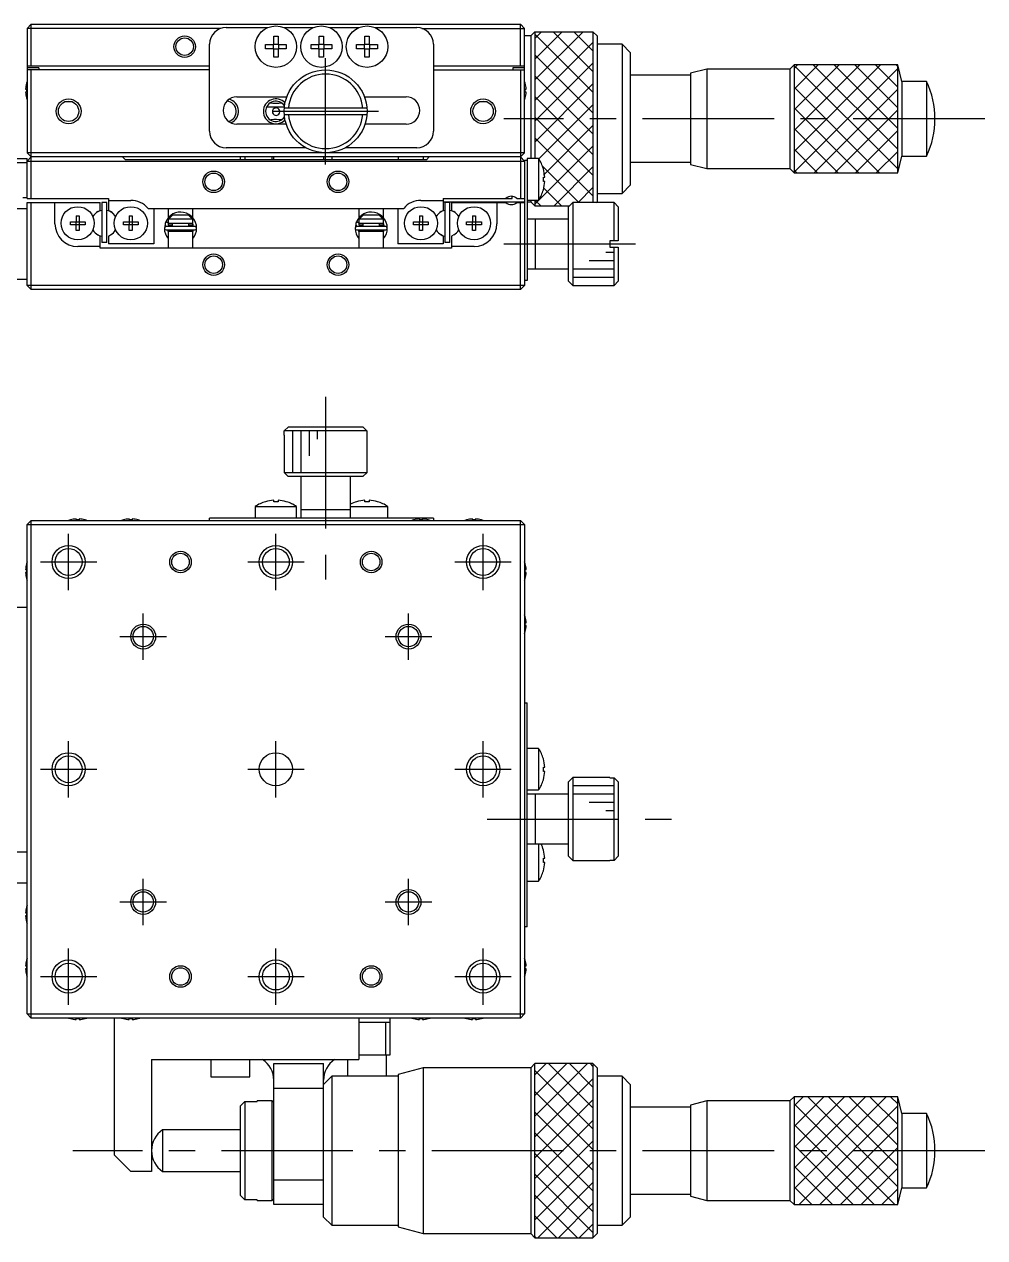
# Model space of a CAD drawing. Extents: x 0 to 397, y -8 to 228.
# Drawn here: x 76.9 to 192.8, y 81.5 to 227.9 of the extents above; entities that cross this region are included whole.
import ezdxf

# ---------------------------------------------------------------- set-up
doc = ezdxf.new("R2010")
doc.units = 0
doc.header["$LTSCALE"] = 0.5
doc.linetypes.add('CENTER', pattern=[50.8, 31.75, -6.35, 6.35, -6.35])
for name, color, linetype in [('MSM_CENTER', 1, 'CENTER'), ('MSM_CONTINUOUS', 7, 'CONTINUOUS'), ('MSM_NARROW', 5, 'CONTINUOUS')]:
    doc.layers.add(name, color=color, linetype=linetype)

msp = doc.modelspace()

# ---------------------------------------------------------------- linework, layer by layer
at = {"layer": 'MSM_CENTER'}
for p, q in [((113.25, 211), (113.25, 223.8)), ((106.85, 217.4), (119.65, 217.4)), ((192.75, 216.5), (134.75, 216.5)), ((134.75, 201.4), (152.75, 201.4)), ((113.25, 182.95), (113.25, 160.95)), ((82.25, 159.65), (82.25, 166.45)), ((107.25, 159.65), (107.25, 166.45)), ((132.25, 159.65), (132.25, 166.45)), ((78.85, 163.05), (85.65, 163.05)), ((103.85, 163.05), (110.65, 163.05)), ((128.85, 163.05), (135.65, 163.05)), ((91.25, 151.25), (91.25, 156.85)), ((123.25, 151.25), (123.25, 156.85)), ((88.45, 154.05), (94.05, 154.05)), ((120.45, 154.05), (126.05, 154.05)), ((82.25, 134.65), (82.25, 141.45)), ((107.25, 134.65), (107.25, 141.45)), ((132.25, 134.65), (132.25, 141.45)), ((78.85, 138.05), (85.65, 138.05)), ((103.85, 138.05), (110.65, 138.05)), ((128.85, 138.05), (135.65, 138.05)), ((132.75, 132.05), (156.75, 132.05)), ((91.25, 119.25), (91.25, 124.85)), ((123.25, 119.25), (123.25, 124.85)), ((88.45, 122.05), (94.05, 122.05)), ((120.45, 122.05), (126.05, 122.05)), ((82.25, 109.65), (82.25, 116.45)), ((107.25, 109.65), (107.25, 116.45)), ((132.25, 109.65), (132.25, 116.45)), ((78.85, 113.05), (85.65, 113.05)), ((103.85, 113.05), (110.65, 113.05)), ((128.85, 113.05), (135.65, 113.05)), ((192.75, 92.05), (82.75, 92.05))]:
    msp.add_line(p, q, dxfattribs=at)
at = {"layer": 'MSM_CONTINUOUS'}
for p, q in [((77.25, 227.4), (77.75, 227.9)), ((77.25, 227.4), (77.25, 212.4)), ((100.6255, 227.4), (77.25, 227.4)), ((77.75, 227.9), (136.75, 227.9)), ((77.75, 222.9), (77.75, 227.9)), ((101.25, 227.5), (106.270204, 227.5)), ((108.229796, 227.5), (111.770204, 227.5)), ((113.729796, 227.5), (117.270204, 227.5)), ((119.229796, 227.5), (124.25, 227.5)), ((124.8745, 227.4), (137.25, 227.4)), ((137.25, 227.4), (136.75, 227.9)), ((136.75, 222.9), (136.75, 227.9)), ((137.25, 212.4), (137.25, 227.4)), ((138.5, 227), (138, 226.5)), ((138.5, 227), (138.5, 211.7)), ((138.5, 227), (145.5, 227)), ((145.5, 227), (145.5, 206.4)), ((146, 226.5), (145.5, 227)), ((99.25, 215), (99.25, 225.5)), ((105.99141, 224.94), (105.99141, 225.46)), ((105.99141, 225.46), (106.99, 225.46)), ((106.948625, 224.94), (106.948625, 225.46)), ((106.99, 226.45859), (107.51, 226.45859)), ((106.99, 225.46), (106.99, 226.45859)), ((106.99, 225.501375), (107.51, 225.501375)), ((107.51, 226.45859), (107.51, 225.46)), ((107.51, 225.46), (108.50859, 225.46)), ((107.551375, 225.46), (107.551375, 224.94)), ((108.50859, 225.46), (108.50859, 224.94)), ((111.49141, 224.94), (111.49141, 225.46)), ((111.49141, 225.46), (112.49, 225.46)), ((112.448625, 224.94), (112.448625, 225.46)), ((112.49, 226.45859), (113.01, 226.45859)), ((112.49, 225.46), (112.49, 226.45859)), ((112.49, 225.501375), (113.01, 225.501375)), ((113.01, 226.45859), (113.01, 225.46)), ((113.01, 225.46), (114.00859, 225.46)), ((113.051375, 225.46), (113.051375, 224.94)), ((114.00859, 225.46), (114.00859, 224.94)), ((116.99141, 224.94), (116.99141, 225.46)), ((116.99141, 225.46), (117.99, 225.46)), ((117.948625, 224.94), (117.948625, 225.46)), ((117.99, 226.45859), (118.51, 226.45859)), ((117.99, 225.46), (117.99, 226.45859)), ((117.99, 225.501375), (118.51, 225.501375)), ((118.51, 226.45859), (118.51, 225.46)), ((118.51, 225.46), (119.50859, 225.46)), ((118.551375, 225.46), (118.551375, 224.94)), ((119.50859, 225.46), (119.50859, 224.94)), ((126.25, 225.5), (126.25, 215)), ((138, 226.5), (137.25, 226.5)), ((138, 226.5), (138, 211.7)), ((146, 226.5), (146, 206.5)), ((149, 225.5), (146, 225.5)), ((149, 225.5), (149, 207.5)), ((150, 224.5), (149, 225.5)), ((106.99, 224.94), (105.99141, 224.94)), ((106.99, 223.94141), (106.99, 224.94)), ((107.51, 224.898625), (106.99, 224.898625)), ((107.51, 223.94141), (106.99, 223.94141)), ((107.51, 224.94), (107.51, 223.94141)), ((108.50859, 224.94), (107.51, 224.94)), ((112.49, 224.94), (111.49141, 224.94)), ((112.49, 223.94141), (112.49, 224.94)), ((113.01, 224.898625), (112.49, 224.898625)), ((113.01, 223.94141), (112.49, 223.94141)), ((113.01, 224.94), (113.01, 223.94141)), ((114.00859, 224.94), (113.01, 224.94)), ((117.99, 224.94), (116.99141, 224.94)), ((117.99, 223.94141), (117.99, 224.94)), ((118.51, 224.898625), (117.99, 224.898625)), ((118.51, 223.94141), (117.99, 223.94141)), ((118.51, 224.94), (118.51, 223.94141)), ((119.50859, 224.94), (118.51, 224.94)), ((150, 224.5), (150, 208.5)), ((77.25, 222.9), (99.25, 222.9)), ((78.65, 222.65), (77.25, 222.65)), ((78.65, 222.65), (78.65, 222.4)), ((126.25, 222.9), (137.25, 222.9)), ((137.25, 222.65), (135.85, 222.65)), ((135.85, 222.65), (135.85, 222.4)), ((159.25, 222.5), (157.25, 222)), ((159.25, 222.5), (159.25, 210.5)), ((169.25, 222.5), (159.25, 222.5)), ((169.75, 223), (169.25, 222.5)), ((169.25, 222.5), (169.25, 210.5)), ((182.25, 223), (169.75, 223)), ((169.75, 223), (169.75, 210)), ((182.75, 221), (182.25, 223)), ((182.25, 210), (182.25, 223)), ((99.25, 222.4), (77.25, 222.4)), ((77.75, 206.9), (77.75, 222.4)), ((126.25, 222.4), (137.25, 222.4)), ((136.75, 222.4), (136.75, 206.9)), ((157.25, 221.75), (150, 221.75)), ((157.25, 222), (157.25, 211)), ((182.75, 221), (182.75, 212)), ((185.736833, 221), (182.75, 221)), ((185.736833, 221), (185.736833, 212)), ((77.060141, 220.08), (77.180478, 220.08)), ((77.180478, 219.72), (77.060141, 219.72)), ((77.175856, 220.788616), (77.180478, 220.786361)), ((77.180478, 220.08), (77.180478, 219.72)), ((137.319522, 220.786361), (137.324144, 220.788616)), ((137.319522, 220.08), (137.439859, 220.08)), ((137.319522, 219.72), (137.319522, 220.08)), ((137.439859, 219.72), (137.319522, 219.72)), ((77.180478, 219.013639), (77.175856, 219.011384)), ((82.739898, 218.55), (81.760102, 218.55)), ((102.55, 219.15), (108.566251, 219.15)), ((117.933748, 219.15), (122.95, 219.15)), ((132.739898, 218.55), (131.760102, 218.55)), ((137.324144, 219.011384), (137.319522, 219.013639)), ((108.276803, 217.9), (106.104356, 217.9)), ((118.233974, 217.8), (108.266026, 217.8)), ((108.266026, 217), (118.233974, 217)), ((108.496317, 215.85), (102.55, 215.85)), ((106.562614, 216.355969), (106.702486, 216.386291)), ((122.95, 215.85), (118.003683, 215.85)), ((77.75, 211.9), (77.25, 212.4)), ((137.25, 212.4), (77.25, 212.4)), ((110.875132, 213), (101.25, 213)), ((124.25, 213), (115.624868, 213)), ((137.25, 212.4), (136.75, 211.9)), ((58.75, 211.7), (77.25, 211.7)), ((77.25, 211.2), (72.75, 211.2)), ((77.75, 211.9), (77.25, 211.4)), ((77.25, 206.9), (77.25, 211.7)), ((77.25, 211.4), (137.25, 211.4)), ((136.75, 211.9), (77.75, 211.9)), ((88.75, 211.9), (89.1, 211.55)), ((125.4, 211.55), (89.1, 211.55)), ((103, 211.55), (103, 211.9)), ((103.5, 211.9), (103.5, 211.55)), ((106.8, 211.55), (106.8, 211.9)), ((107, 211.55), (107, 211.9)), ((113, 211.9), (113, 211.55)), ((114, 211.9), (114, 211.55)), ((122, 211.9), (122, 211.55)), ((125, 211.9), (125, 211.55)), ((125.75, 211.9), (125.4, 211.55)), ((137.25, 211.4), (136.75, 211.9)), ((137.25, 211.5), (137.55, 211.5)), ((137.25, 211.4), (137.25, 196.4)), ((138.941657, 211.7), (137.55, 211.7)), ((137.55, 211.7), (137.55, 197)), ((138.941657, 211.7), (138.941657, 206.7)), ((150, 211.25), (157.25, 211.25)), ((157.25, 211), (159.25, 210.5)), ((182.25, 210), (182.75, 212)), ((182.75, 212), (185.736833, 212)), ((139.512581, 210.45859), (139.519436, 210.461933)), ((139.512581, 208.94), (139.512581, 209.46)), ((139.512581, 209.46), (139.684953, 209.46)), ((159.25, 210.5), (169.25, 210.5)), ((169.25, 210.5), (169.75, 210)), ((169.75, 210), (182.25, 210)), ((182.175, 210), (182.25, 210.075)), ((139.684953, 208.94), (139.512581, 208.94)), ((139.519436, 207.938067), (139.512581, 207.94141)), ((149, 207.5), (150, 208.5)), ((76.75, 207), (77.25, 207)), ((77.25, 206.9), (87.05, 206.9)), ((77.25, 196.4), (77.25, 206.4)), ((77.25, 206.4), (86.05, 206.4)), ((77.75, 195.9), (77.75, 206.4)), ((80.6, 203.85), (80.6, 206.4)), ((86.05, 205.450806), (86.05, 206.4)), ((86.25, 206.4), (86.25, 201.6)), ((86.85, 206.4), (86.25, 206.4)), ((86.85, 201.6), (86.85, 206.4)), ((87.05, 206.9), (87.05, 205.450806)), ((87.05, 206.65), (89.75, 206.65)), ((124.75, 206.65), (127.45, 206.65)), ((127.45, 206.9), (127.45, 205.450806)), ((127.45, 206.9), (135.75, 206.9)), ((127.45, 206.5), (137.25, 206.5)), ((127.65, 206.4), (127.65, 201.6)), ((128.25, 206.4), (127.65, 206.4)), ((128.25, 201.6), (128.25, 206.4)), ((128.45, 206.4), (128.45, 205.450806)), ((128.45, 206.4), (134.988562, 206.4)), ((133.9, 206.4), (133.9, 203.85)), ((135.75, 206.9), (135.75, 207.144987)), ((136.311438, 206.9), (137.25, 206.9)), ((136.311438, 206.4), (137.25, 206.4)), ((136.75, 195.9), (136.75, 206.4)), ((137.55, 206.7), (138.941657, 206.7)), ((137.55, 206.5), (138, 206.5)), ((138, 206.7), (138, 206.5)), ((138, 206.5), (138.5, 206)), ((138.5, 206.7), (138.5, 206)), ((143.05, 206.4), (142.55, 205.9)), ((143.05, 206.4), (143.05, 196.4)), ((148.05, 206.4), (143.05, 206.4)), ((145.9, 206.4), (146, 206.5)), ((146, 207.5), (149, 207.5)), ((148.05, 201.8), (148.05, 206.4)), ((148.55, 205.9), (148.05, 206.4)), ((58.75, 205.7), (77.25, 205.7)), ((85.789905, 205.30064), (86.05, 205.450806)), ((87.310095, 205.30064), (87.05, 205.450806)), ((91.829062, 205.7), (122.670938, 205.7)), ((92.55, 205.7), (92.55, 201.4)), ((94.25, 205.7), (94.25, 204.536615)), ((94.304317, 204.4), (94.833485, 204.9)), ((94.833485, 204.9), (96.666515, 204.9)), ((96.666515, 204.9), (97.195683, 204.4)), ((97.25, 204.536245), (97.25, 205.7)), ((117.25, 205.7), (117.25, 204.536615)), ((117.304317, 204.4), (117.833485, 204.9)), ((117.833485, 204.9), (119.666515, 204.9)), ((119.666515, 204.9), (120.195683, 204.4)), ((120.25, 204.536245), (120.25, 205.7)), ((121.95, 205.7), (121.95, 201.4)), ((127.189905, 205.30064), (127.45, 205.450806)), ((128.45, 205.450806), (128.710095, 205.30064)), ((138.5, 206), (142.65, 206)), ((142.55, 196.9), (142.55, 205.9)), ((148.55, 205.9), (148.55, 201.8)), ((82.463639, 204.08), (83.17, 204.08)), ((82.463639, 203.72), (82.463639, 204.08)), ((83.17, 203.72), (82.463639, 203.72)), ((83.17, 204.786361), (83.53, 204.786361)), ((83.17, 204.786361), (83.17, 204.08)), ((83.180372, 204.069628), (83.17, 204.08)), ((83.180372, 203.730372), (83.17, 203.72)), ((83.17, 203.013639), (83.17, 203.72)), ((83.180372, 204.069628), (83.519628, 204.069628)), ((83.180372, 203.730372), (83.180372, 204.069628)), ((83.519628, 203.730372), (83.180372, 203.730372)), ((83.519628, 204.069628), (83.53, 204.08)), ((83.519628, 204.069628), (83.519628, 203.730372)), ((83.519628, 203.730372), (83.53, 203.72)), ((83.53, 204.786361), (83.53, 204.08)), ((83.53, 204.08), (84.236361, 204.08)), ((83.53, 203.72), (83.53, 203.013639)), ((84.236361, 203.72), (83.53, 203.72)), ((84.236361, 204.08), (84.236361, 203.72)), ((88.863639, 204.08), (89.57, 204.08)), ((88.863639, 203.72), (88.863639, 204.08)), ((89.57, 203.72), (88.863639, 203.72)), ((89.57, 204.786361), (89.93, 204.786361)), ((89.57, 204.786361), (89.57, 204.08)), ((89.580372, 204.069628), (89.57, 204.08)), ((89.580372, 203.730372), (89.57, 203.72)), ((89.57, 203.013639), (89.57, 203.72)), ((89.580372, 204.069628), (89.919628, 204.069628)), ((89.580372, 203.730372), (89.580372, 204.069628)), ((89.919628, 203.730372), (89.580372, 203.730372)), ((89.919628, 204.069628), (89.93, 204.08)), ((89.919628, 204.069628), (89.919628, 203.730372)), ((89.919628, 203.730372), (89.93, 203.72)), ((89.93, 204.786361), (89.93, 204.08)), ((89.93, 204.08), (90.636361, 204.08)), ((89.93, 203.72), (89.93, 203.013639)), ((90.636361, 203.72), (89.93, 203.72)), ((90.636361, 204.08), (90.636361, 203.72)), ((93.942304, 204.015047), (93.806344, 203.327592)), ((93.907494, 203.833885), (93.906415, 203.799659)), ((93.906415, 203.799659), (93.907047, 203.765423)), ((93.907047, 203.765423), (93.909389, 203.73126)), ((93.910284, 203.868017), (93.907494, 203.833885)), ((93.909389, 203.73126), (93.913436, 203.697254)), ((93.914776, 203.901972), (93.910284, 203.868017)), ((93.913436, 203.697254), (93.919178, 203.663487)), ((93.920961, 203.935666), (93.914776, 203.901972)), ((93.919178, 203.663487), (93.926601, 203.630043)), ((93.928824, 203.969018), (93.920961, 203.935666)), ((93.926601, 203.630043), (93.935686, 203.597004)), ((93.938347, 204.001945), (93.928824, 203.969018)), ((93.935686, 203.597004), (93.946413, 203.564449)), ((93.949506, 204.034364), (93.938347, 204.001945)), ((93.946413, 203.564449), (93.958755, 203.532458)), ((93.96156, 204.064531), (93.949506, 204.034364)), ((93.958755, 203.532458), (93.972683, 203.501111)), ((93.961983, 204.06526), (93.96156, 204.064531)), ((93.96535, 204.0673), (93.961983, 204.06526)), ((93.97537, 204.093692), (93.963553, 204.066697)), ((93.967582, 204.067792), (93.96535, 204.0673)), ((93.966381, 204.073397), (94.1898, 204.005696)), ((93.972003, 204.068121), (93.967582, 204.067792)), ((93.977548, 204.067916), (93.972003, 204.068121)), ((93.972683, 203.501111), (93.976375, 203.493453)), ((93.984179, 204.06718), (93.977548, 204.067916)), ((93.991853, 204.065916), (93.984179, 204.06718)), ((94.000517, 204.064133), (93.991853, 204.065916)), ((97.5, 203.495), (94, 203.495)), ((94.010116, 204.061844), (94.000517, 204.064133)), ((94.020584, 204.059062), (94.010116, 204.061844)), ((94.031853, 204.055808), (94.020584, 204.059062)), ((94.043847, 204.052101), (94.031853, 204.055808)), ((94.056486, 204.047968), (94.043847, 204.052101)), ((94.069686, 204.043435), (94.056486, 204.047968)), ((94.08336, 204.038533), (94.069686, 204.043435)), ((94.097417, 204.033294), (94.08336, 204.038533)), ((94.111763, 204.027753), (94.097417, 204.033294)), ((94.126303, 204.021947), (94.111763, 204.027753)), ((94.140939, 204.015915), (94.126303, 204.021947)), ((94.155575, 204.009697), (94.140939, 204.015915)), ((94.170113, 204.003333), (94.155575, 204.009697)), ((94.184457, 203.996867), (94.170113, 204.003333)), ((94.198511, 203.990342), (94.184457, 203.996867)), ((94.1898, 204.005696), (94.250001, 203.975505)), ((94.212182, 203.9838), (94.198511, 203.990342)), ((94.225378, 203.977286), (94.212182, 203.9838)), ((94.238012, 203.970842), (94.225378, 203.977286)), ((94.25, 203.964512), (94.238012, 203.970842)), ((94.25, 204.4), (94.25, 203.9)), ((97.25, 204.4), (94.25, 204.4)), ((94.25, 203.9), (97.25, 203.9)), ((94.296438, 203.799941), (94.297067, 203.815005)), ((94.29658, 203.784867), (94.296438, 203.799941)), ((94.297492, 203.769824), (94.29658, 203.784867)), ((94.297067, 203.815005), (94.298465, 203.83002)), ((94.29917, 203.754851), (94.297492, 203.769824)), ((94.298465, 203.83002), (94.300628, 203.844946)), ((94.301609, 203.739987), (94.29917, 203.754851)), ((94.300628, 203.844946), (94.303552, 203.859743)), ((94.304801, 203.725271), (94.301609, 203.739987)), ((94.303552, 203.859743), (94.307227, 203.874372)), ((94.308736, 203.710741), (94.304801, 203.725271)), ((94.307227, 203.874372), (94.311643, 203.888795)), ((94.313403, 203.696434), (94.308736, 203.710741)), ((94.311643, 203.888795), (94.316788, 203.902975)), ((94.311805, 203.7), (94.75, 203.7)), ((94.318786, 203.682386), (94.313403, 203.696434)), ((94.316788, 203.902975), (94.320195, 203.911295)), ((94.324871, 203.668634), (94.318786, 203.682386)), ((94.33164, 203.655209), (94.324871, 203.668634)), ((94.339074, 203.642147), (94.33164, 203.655209)), ((94.347152, 203.629478), (94.339074, 203.642147)), ((94.355853, 203.617232), (94.347152, 203.629478)), ((94.365151, 203.605439), (94.355853, 203.617232)), ((94.375024, 203.594126), (94.365151, 203.605439)), ((94.385445, 203.583319), (94.375024, 203.594126)), ((94.396386, 203.573043), (94.385445, 203.583319)), ((94.407821, 203.563321), (94.396386, 203.573043)), ((94.41972, 203.554176), (94.407821, 203.563321)), ((94.432053, 203.545628), (94.41972, 203.554176)), ((94.444791, 203.537694), (94.432053, 203.545628)), ((94.457901, 203.530394), (94.444791, 203.537694)), ((94.471353, 203.523743), (94.457901, 203.530394)), ((94.485113, 203.517756), (94.471353, 203.523743)), ((94.49915, 203.512445), (94.485113, 203.517756)), ((94.513429, 203.507822), (94.49915, 203.512445)), ((94.527918, 203.503898), (94.513429, 203.507822)), ((94.542581, 203.500681), (94.527918, 203.503898)), ((94.557385, 203.498177), (94.542581, 203.500681)), ((94.572294, 203.496394), (94.557385, 203.498177)), ((94.587274, 203.495334), (94.572294, 203.496394)), ((94.601499, 203.495), (94.587274, 203.495334)), ((94.75, 203.9), (94.75, 203.495)), ((96.75, 203.495), (96.75, 203.9)), ((96.75, 203.7), (97.188184, 203.7)), ((96.905196, 203.495076), (96.898501, 203.495)), ((96.9202, 203.495771), (96.905196, 203.495076)), ((96.935156, 203.497193), (96.9202, 203.495771)), ((96.950027, 203.499338), (96.935156, 203.497193)), ((96.964779, 203.502202), (96.950027, 203.499338)), ((96.979378, 203.50578), (96.964779, 203.502202)), ((96.993787, 203.510063), (96.979378, 203.50578)), ((97.007974, 203.515043), (96.993787, 203.510063)), ((97.021903, 203.520709), (97.007974, 203.515043)), ((97.035542, 203.52705), (97.021903, 203.520709)), ((97.048857, 203.534052), (97.035542, 203.52705)), ((97.061814, 203.5417), (97.048857, 203.534052)), ((97.074383, 203.549977), (97.061814, 203.5417)), ((97.086532, 203.558864), (97.074383, 203.549977)), ((97.098229, 203.568343), (97.086532, 203.558864)), ((97.109444, 203.578391), (97.098229, 203.568343)), ((97.120149, 203.588986), (97.109444, 203.578391)), ((97.130316, 203.600103), (97.120149, 203.588986)), ((97.139917, 203.611716), (97.130316, 203.600103)), ((97.148926, 203.623797), (97.139917, 203.611716)), ((97.15732, 203.636317), (97.148926, 203.623797)), ((97.165074, 203.649246), (97.15732, 203.636317)), ((97.172167, 203.662552), (97.165074, 203.649246)), ((97.17858, 203.676201), (97.172167, 203.662552)), ((97.184293, 203.690159), (97.17858, 203.676201)), ((97.179805, 203.911295), (97.185571, 203.896751)), ((97.189291, 203.70439), (97.184293, 203.690159)), ((97.18521, 203.900158), (97.293689, 203.495043)), ((97.185571, 203.896751), (97.190387, 203.882489)), ((97.193559, 203.718857), (97.189291, 203.70439)), ((97.190387, 203.882489), (97.194472, 203.867997)), ((97.197085, 203.733523), (97.193559, 203.718857)), ((97.194472, 203.867997), (97.197816, 203.85331)), ((97.199859, 203.74835), (97.197085, 203.733523)), ((97.197816, 203.85331), (97.200406, 203.838468)), ((97.201871, 203.763298), (97.199859, 203.74835)), ((97.200406, 203.838468), (97.202236, 203.82351)), ((97.203118, 203.778328), (97.201871, 203.763298)), ((97.202236, 203.82351), (97.2033, 203.808474)), ((97.203595, 203.7934), (97.203118, 203.778328)), ((97.2033, 203.808474), (97.203595, 203.7934)), ((97.25, 203.9), (97.25, 204.4)), ((97.534219, 204.069839), (97.533663, 204.073188)), ((97.559821, 204.007645), (97.53844, 204.064531)), ((116.942304, 204.015047), (116.806344, 203.327592)), ((116.907494, 203.833885), (116.906415, 203.799659)), ((116.906415, 203.799659), (116.907047, 203.765423)), ((116.907047, 203.765423), (116.909389, 203.73126)), ((116.910284, 203.868017), (116.907494, 203.833885)), ((116.909389, 203.73126), (116.913436, 203.697254)), ((116.914776, 203.901972), (116.910284, 203.868017)), ((116.913436, 203.697254), (116.919178, 203.663487)), ((116.920961, 203.935666), (116.914776, 203.901972)), ((116.919178, 203.663487), (116.926601, 203.630043)), ((116.928824, 203.969018), (116.920961, 203.935666)), ((116.926601, 203.630043), (116.935686, 203.597004)), ((116.938347, 204.001945), (116.928824, 203.969018)), ((116.935686, 203.597004), (116.946413, 203.564449)), ((116.949506, 204.034364), (116.938347, 204.001945)), ((116.946413, 203.564449), (116.958755, 203.532458)), ((116.96156, 204.064531), (116.949506, 204.034364)), ((116.958755, 203.532458), (116.972683, 203.501111)), ((116.961983, 204.06526), (116.96156, 204.064531)), ((116.96535, 204.0673), (116.961983, 204.06526)), ((116.967582, 204.067792), (116.96535, 204.0673)), ((116.97537, 204.093692), (116.966189, 204.072817)), ((116.966381, 204.073397), (117.1898, 204.005696)), ((116.972003, 204.068121), (116.967582, 204.067792)), ((116.977548, 204.067916), (116.972003, 204.068121)), ((116.972683, 203.501111), (116.976375, 203.493453)), ((116.984179, 204.06718), (116.977548, 204.067916)), ((116.991853, 204.065916), (116.984179, 204.06718)), ((117.000517, 204.064133), (116.991853, 204.065916)), ((120.5, 203.495), (117, 203.495)), ((117.010116, 204.061844), (117.000517, 204.064133)), ((117.020584, 204.059062), (117.010116, 204.061844)), ((117.031853, 204.055808), (117.020584, 204.059062)), ((117.043847, 204.052101), (117.031853, 204.055808)), ((117.056486, 204.047968), (117.043847, 204.052101)), ((117.069686, 204.043435), (117.056486, 204.047968)), ((117.08336, 204.038533), (117.069686, 204.043435)), ((117.097417, 204.033294), (117.08336, 204.038533)), ((117.111763, 204.027753), (117.097417, 204.033294)), ((117.126303, 204.021947), (117.111763, 204.027753)), ((117.140939, 204.015915), (117.126303, 204.021947)), ((117.155575, 204.009697), (117.140939, 204.015915)), ((117.170113, 204.003333), (117.155575, 204.009697)), ((117.184457, 203.996867), (117.170113, 204.003333)), ((117.198511, 203.990342), (117.184457, 203.996867)), ((117.1898, 204.005696), (117.250001, 203.975505)), ((117.212182, 203.9838), (117.198511, 203.990342)), ((117.225378, 203.977286), (117.212182, 203.9838)), ((117.238012, 203.970842), (117.225378, 203.977286)), ((117.25, 203.964512), (117.238012, 203.970842)), ((117.25, 204.4), (117.25, 203.9)), ((120.25, 204.4), (117.25, 204.4)), ((117.25, 203.9), (120.25, 203.9)), ((117.296438, 203.799941), (117.297067, 203.815005)), ((117.29658, 203.784867), (117.296438, 203.799941)), ((117.297492, 203.769824), (117.29658, 203.784867)), ((117.297067, 203.815005), (117.298465, 203.83002)), ((117.29917, 203.754851), (117.297492, 203.769824)), ((117.298465, 203.83002), (117.300628, 203.844946)), ((117.301609, 203.739987), (117.29917, 203.754851)), ((117.300628, 203.844946), (117.303552, 203.859743)), ((117.304801, 203.725271), (117.301609, 203.739987)), ((117.303552, 203.859743), (117.307227, 203.874372)), ((117.308736, 203.710741), (117.304801, 203.725271)), ((117.307227, 203.874372), (117.311643, 203.888795)), ((117.313403, 203.696434), (117.308736, 203.710741)), ((117.311643, 203.888795), (117.316788, 203.902975)), ((117.311805, 203.7), (117.75, 203.7)), ((117.318786, 203.682386), (117.313403, 203.696434)), ((117.316788, 203.902975), (117.320195, 203.911295)), ((117.324871, 203.668634), (117.318786, 203.682386)), ((117.33164, 203.655209), (117.324871, 203.668634)), ((117.339074, 203.642147), (117.33164, 203.655209)), ((117.347152, 203.629478), (117.339074, 203.642147)), ((117.355853, 203.617232), (117.347152, 203.629478)), ((117.365151, 203.605439), (117.355853, 203.617232)), ((117.375024, 203.594126), (117.365151, 203.605439)), ((117.385445, 203.583319), (117.375024, 203.594126)), ((117.396386, 203.573043), (117.385445, 203.583319)), ((117.407821, 203.563321), (117.396386, 203.573043)), ((117.41972, 203.554176), (117.407821, 203.563321)), ((117.432053, 203.545628), (117.41972, 203.554176)), ((117.444791, 203.537694), (117.432053, 203.545628)), ((117.457901, 203.530394), (117.444791, 203.537694)), ((117.471353, 203.523743), (117.457901, 203.530394)), ((117.485113, 203.517756), (117.471353, 203.523743)), ((117.49915, 203.512445), (117.485113, 203.517756)), ((117.513429, 203.507822), (117.49915, 203.512445)), ((117.527918, 203.503898), (117.513429, 203.507822)), ((117.542581, 203.500681), (117.527918, 203.503898)), ((117.557385, 203.498177), (117.542581, 203.500681)), ((117.572294, 203.496394), (117.557385, 203.498177)), ((117.587274, 203.495334), (117.572294, 203.496394)), ((117.601499, 203.495), (117.587274, 203.495334)), ((117.75, 203.9), (117.75, 203.495)), ((119.75, 203.495), (119.75, 203.9)), ((119.75, 203.7), (120.188184, 203.7)), ((119.905196, 203.495076), (119.898501, 203.495)), ((119.9202, 203.495771), (119.905196, 203.495076)), ((119.935156, 203.497193), (119.9202, 203.495771)), ((119.950027, 203.499338), (119.935156, 203.497193)), ((119.964779, 203.502202), (119.950027, 203.499338)), ((119.979378, 203.50578), (119.964779, 203.502202)), ((119.993787, 203.510063), (119.979378, 203.50578)), ((120.007974, 203.515043), (119.993787, 203.510063)), ((120.021903, 203.520709), (120.007974, 203.515043)), ((120.035542, 203.52705), (120.021903, 203.520709)), ((120.048857, 203.534052), (120.035542, 203.52705)), ((120.061814, 203.5417), (120.048857, 203.534052)), ((120.074383, 203.549977), (120.061814, 203.5417)), ((120.086532, 203.558864), (120.074383, 203.549977)), ((120.098229, 203.568343), (120.086532, 203.558864)), ((120.109444, 203.578391), (120.098229, 203.568343)), ((120.120149, 203.588986), (120.109444, 203.578391)), ((120.130316, 203.600103), (120.120149, 203.588986)), ((120.139917, 203.611716), (120.130316, 203.600103)), ((120.148926, 203.623797), (120.139917, 203.611716)), ((120.15732, 203.636317), (120.148926, 203.623797)), ((120.165074, 203.649246), (120.15732, 203.636317)), ((120.172167, 203.662552), (120.165074, 203.649246)), ((120.17858, 203.676201), (120.172167, 203.662552)), ((120.184293, 203.690159), (120.17858, 203.676201)), ((120.179805, 203.911295), (120.185571, 203.896751)), ((120.189291, 203.70439), (120.184293, 203.690159)), ((120.18521, 203.900158), (120.293689, 203.495043)), ((120.185571, 203.896751), (120.190387, 203.882489)), ((120.193559, 203.718857), (120.189291, 203.70439)), ((120.190387, 203.882489), (120.194472, 203.867997)), ((120.197085, 203.733523), (120.193559, 203.718857)), ((120.194472, 203.867997), (120.197816, 203.85331)), ((120.199859, 203.74835), (120.197085, 203.733523)), ((120.197816, 203.85331), (120.200406, 203.838468)), ((120.201871, 203.763298), (120.199859, 203.74835)), ((120.200406, 203.838468), (120.202236, 203.82351)), ((120.203118, 203.778328), (120.201871, 203.763298)), ((120.202236, 203.82351), (120.2033, 203.808474)), ((120.203595, 203.7934), (120.203118, 203.778328)), ((120.2033, 203.808474), (120.203595, 203.7934)), ((120.25, 203.9), (120.25, 204.4)), ((120.534219, 204.069839), (120.533663, 204.073188)), ((120.559821, 204.007645), (120.53844, 204.064531)), ((123.863639, 204.08), (124.57, 204.08)), ((123.863639, 203.72), (123.863639, 204.08)), ((124.57, 203.72), (123.863639, 203.72)), ((124.57, 204.786361), (124.93, 204.786361)), ((124.57, 204.786361), (124.57, 204.08)), ((124.580372, 204.069628), (124.57, 204.08)), ((124.580372, 203.730372), (124.57, 203.72)), ((124.57, 203.013639), (124.57, 203.72)), ((124.580372, 204.069628), (124.919628, 204.069628)), ((124.580372, 203.730372), (124.580372, 204.069628)), ((124.919628, 203.730372), (124.580372, 203.730372)), ((124.919628, 204.069628), (124.93, 204.08)), ((124.919628, 204.069628), (124.919628, 203.730372)), ((124.919628, 203.730372), (124.93, 203.72)), ((124.93, 204.786361), (124.93, 204.08)), ((124.93, 204.08), (125.636361, 204.08)), ((124.93, 203.72), (124.93, 203.013639)), ((125.636361, 203.72), (124.93, 203.72)), ((125.636361, 204.08), (125.636361, 203.72)), ((130.263639, 204.08), (130.97, 204.08)), ((130.263639, 203.72), (130.263639, 204.08)), ((130.97, 203.72), (130.263639, 203.72)), ((130.97, 204.786361), (131.33, 204.786361)), ((130.97, 204.786361), (130.97, 204.08)), ((130.980372, 204.069628), (130.97, 204.08)), ((130.980372, 203.730372), (130.97, 203.72)), ((130.97, 203.013639), (130.97, 203.72)), ((130.980372, 204.069628), (131.319628, 204.069628)), ((130.980372, 203.730372), (130.980372, 204.069628)), ((131.319628, 203.730372), (130.980372, 203.730372)), ((131.319628, 204.069628), (131.33, 204.08)), ((131.319628, 204.069628), (131.319628, 203.730372)), ((131.319628, 203.730372), (131.33, 203.72)), ((131.33, 204.786361), (131.33, 204.08)), ((131.33, 204.08), (132.036361, 204.08)), ((131.33, 203.72), (131.33, 203.013639)), ((132.036361, 203.72), (131.33, 203.72)), ((132.036361, 204.08), (132.036361, 203.72)), ((142.55, 204.4), (137.55, 204.4)), ((138.55, 198.4), (138.55, 204.4)), ((83.53, 203.013639), (83.17, 203.013639)), ((86.05, 202.349194), (85.789905, 202.49936)), ((86.05, 200.9), (86.05, 202.349194)), ((87.05, 202.349194), (87.310095, 202.49936)), ((87.05, 202.349194), (87.05, 201.4)), ((89.93, 203.013639), (89.57, 203.013639)), ((94, 203.105), (97.5, 203.105)), ((94.248869, 202.88841), (94.206318, 203.104977)), ((97.25, 202.9), (94.25, 202.9)), ((94.25, 202.9), (94.25, 200.9)), ((94.75, 203.105), (94.75, 202.9)), ((96.75, 202.9), (96.75, 203.105)), ((97.25, 200.9), (97.25, 202.9)), ((97.253369, 202.899754), (97.250086, 202.887567)), ((97.293366, 203.104944), (97.253369, 202.899754)), ((117, 203.105), (120.5, 203.105)), ((117.248869, 202.88841), (117.206318, 203.104977)), ((120.25, 202.9), (117.25, 202.9)), ((117.25, 202.9), (117.25, 200.9)), ((117.75, 203.105), (117.75, 202.9)), ((119.75, 202.9), (119.75, 203.105)), ((120.25, 200.9), (120.25, 202.9)), ((120.253369, 202.899754), (120.250086, 202.887567)), ((120.293366, 203.104944), (120.253369, 202.899754)), ((124.93, 203.013639), (124.57, 203.013639)), ((127.45, 202.349194), (127.189905, 202.49936)), ((127.45, 202.349194), (127.45, 201.4)), ((128.710095, 202.49936), (128.45, 202.349194)), ((128.45, 202.349194), (128.45, 200.9)), ((131.33, 203.013639), (130.97, 203.013639)), ((86.05, 201.1), (83.35, 201.1)), ((128.45, 200.9), (86.05, 200.9)), ((86.85, 201.6), (86.25, 201.6)), ((92.55, 201.4), (87.05, 201.4)), ((127.45, 201.4), (121.95, 201.4)), ((128.25, 201.6), (127.65, 201.6)), ((131.15, 201.1), (128.45, 201.1)), ((147.55, 201.8), (147.55, 201)), ((148.55, 201.8), (147.55, 201.8)), ((147.55, 201), (148.55, 201)), ((148.05, 196.4), (148.05, 201)), ((148.55, 201), (148.55, 196.9)), ((137.55, 198.4), (142.55, 198.4)), ((77.25, 197.1), (58.75, 197.1)), ((77.75, 195.9), (77.25, 196.4)), ((137.25, 196.4), (77.25, 196.4)), ((137.25, 196.4), (136.75, 195.9)), ((137.55, 197), (137.25, 197)), ((142.55, 196.9), (143.05, 196.4)), ((143.05, 196.4), (148.05, 196.4)), ((148.05, 196.4), (148.55, 196.9)), ((136.75, 195.9), (77.75, 195.9)), ((108.266026, 178.85), (108.767813, 179.35)), ((118.233974, 178.85), (108.266026, 178.85)), ((108.266026, 178.35), (108.266026, 178.85)), ((108.767813, 179.35), (117.732187, 179.35)), ((117.732187, 179.35), (118.233974, 178.85)), ((118.233974, 178.85), (118.233974, 178.35)), ((108.25, 178.35), (108.266026, 178.35)), ((108.25, 178.35), (108.25, 173.85)), ((118.233974, 178.35), (118.25, 178.35)), ((118.25, 173.85), (118.25, 178.35)), ((108.25, 173.85), (118.25, 173.85)), ((108.25, 173.85), (108.75, 173.35)), ((117.75, 173.35), (108.75, 173.35)), ((110.25, 173.35), (110.25, 168.35)), ((116.25, 168.35), (116.25, 173.35)), ((117.75, 173.35), (118.25, 173.85)), ((105.99141, 170.312581), (105.988067, 170.319436)), ((106.99, 170.312581), (106.99, 170.484953)), ((107.51, 170.312581), (106.99, 170.312581)), ((107.51, 170.484953), (107.51, 170.312581)), ((108.511933, 170.319436), (108.50859, 170.312581)), ((116.99141, 170.312581), (116.988067, 170.319436)), ((117.99, 170.312581), (117.99, 170.484953)), ((118.51, 170.312581), (117.99, 170.312581)), ((118.51, 170.484953), (118.51, 170.312581)), ((119.511933, 170.319436), (119.50859, 170.312581)), ((99.25, 168.05), (99.25, 168.35)), ((126.25, 168.35), (99.25, 168.35)), ((104.75, 169.741657), (109.75, 169.741657)), ((104.75, 169.741657), (104.75, 168.35)), ((109.75, 168.35), (109.75, 169.741657)), ((116.25, 169.35), (110.25, 169.35)), ((116.25, 169.741657), (120.75, 169.741657)), ((120.75, 168.35), (120.75, 169.741657)), ((126.25, 168.35), (126.25, 168.05)), ((77.75, 168.05), (77.25, 167.55)), ((77.25, 108.55), (77.25, 167.55)), ((77.25, 167.55), (137.25, 167.55)), ((77.75, 168.05), (136.75, 168.05)), ((77.75, 108.05), (77.75, 168.05)), ((82.463639, 168.119522), (82.461384, 168.124144)), ((83.17, 168.119522), (83.17, 168.239859)), ((83.53, 168.119522), (83.17, 168.119522)), ((83.53, 168.239859), (83.53, 168.119522)), ((84.238616, 168.124144), (84.236361, 168.119522)), ((88.863639, 168.119522), (88.861384, 168.124144)), ((89.57, 168.119522), (89.57, 168.239859)), ((89.93, 168.119522), (89.57, 168.119522)), ((89.93, 168.239859), (89.93, 168.119522)), ((90.638616, 168.124144), (90.636361, 168.119522)), ((123.863639, 168.119522), (123.861384, 168.124144)), ((124.57, 168.119522), (124.57, 168.239859)), ((124.93, 168.119522), (124.57, 168.119522)), ((124.93, 168.239859), (124.93, 168.119522)), ((125.638616, 168.124144), (125.636361, 168.119522)), ((130.263639, 168.119522), (130.261384, 168.124144)), ((130.97, 168.119522), (130.97, 168.239859)), ((131.33, 168.119522), (130.97, 168.119522)), ((131.33, 168.239859), (131.33, 168.119522)), ((132.038616, 168.124144), (132.036361, 168.119522)), ((137.25, 167.55), (136.75, 168.05)), ((136.75, 108.05), (136.75, 168.05)), ((137.25, 167.55), (137.25, 108.55)), ((77.175856, 162.838616), (77.180478, 162.836361)), ((137.319522, 162.836361), (137.324144, 162.838616)), ((77.060141, 162.13), (77.180478, 162.13)), ((77.180478, 161.77), (77.060141, 161.77)), ((77.180478, 161.063639), (77.175856, 161.061384)), ((77.180478, 162.13), (77.180478, 161.77)), ((137.319522, 161.77), (137.319522, 162.13)), ((137.319522, 162.13), (137.439859, 162.13)), ((137.439859, 161.77), (137.319522, 161.77)), ((137.324144, 161.061384), (137.319522, 161.063639)), ((77.25, 157.55), (60.75, 157.55)), ((137.319522, 156.436361), (137.324144, 156.438616)), ((137.319522, 155.37), (137.319522, 155.73)), ((137.319522, 155.73), (137.439859, 155.73)), ((137.439859, 155.37), (137.319522, 155.37)), ((137.324144, 154.661384), (137.319522, 154.663639)), ((137.25, 146.05), (137.55, 146.05)), ((137.55, 119.05), (137.55, 146.05)), ((138.941657, 140.55), (137.55, 140.55)), ((138.941657, 140.55), (138.941657, 135.55)), ((139.512581, 139.30859), (139.519436, 139.311933)), ((139.512581, 138.31), (139.684953, 138.31)), ((139.512581, 137.79), (139.512581, 138.31)), ((139.684953, 137.79), (139.512581, 137.79)), ((139.519436, 136.788067), (139.512581, 136.79141)), ((143.05, 137.05), (142.55, 136.55)), ((142.55, 127.55), (142.55, 136.55)), ((143.05, 137.05), (143.05, 127.05)), ((147.55, 137.05), (143.05, 137.05)), ((147.55, 137.05), (147.55, 137.033974)), ((147.55, 137.033974), (148.05, 137.033974)), ((148.05, 127.066026), (148.05, 137.033974)), ((148.05, 137.033974), (148.55, 136.532187)), ((148.55, 136.532187), (148.55, 127.567813)), ((137.55, 135.55), (138.941657, 135.55)), ((142.55, 135.05), (137.55, 135.05)), ((138.55, 129.05), (138.55, 135.05)), ((137.55, 129.05), (142.55, 129.05)), ((138.941657, 129.05), (138.941657, 124.55)), ((77.25, 128.05), (72.25, 128.05)), ((139.512581, 128.30859), (139.519436, 128.311933)), ((142.55, 127.55), (143.05, 127.05)), ((148.55, 127.567813), (148.05, 127.066026)), ((139.512581, 127.31), (139.684953, 127.31)), ((139.512581, 126.79), (139.512581, 127.31)), ((139.684953, 126.79), (139.512581, 126.79)), ((143.05, 127.05), (147.55, 127.05)), ((147.55, 127.066026), (147.55, 127.05)), ((148.05, 127.066026), (147.55, 127.066026)), ((137.55, 124.55), (138.941657, 124.55)), ((139.519436, 125.788067), (139.512581, 125.79141)), ((77.25, 124.3), (72.75, 124.3)), ((77.060141, 120.73), (77.180478, 120.73)), ((77.180478, 120.37), (77.060141, 120.37)), ((77.175856, 121.438616), (77.180478, 121.436361)), ((77.180478, 120.73), (77.180478, 120.37)), ((77.180478, 119.663639), (77.175856, 119.661384)), ((137.55, 119.05), (137.25, 119.05)), ((77.060141, 114.33), (77.180478, 114.33)), ((77.175856, 115.038616), (77.180478, 115.036361)), ((77.180478, 114.33), (77.180478, 113.97)), ((137.319522, 115.036361), (137.324144, 115.038616)), ((137.319522, 113.97), (137.319522, 114.33)), ((137.319522, 114.33), (137.439859, 114.33)), ((77.180478, 113.97), (77.060141, 113.97)), ((77.180478, 113.263639), (77.175856, 113.261384)), ((137.439859, 113.97), (137.319522, 113.97)), ((137.324144, 113.261384), (137.319522, 113.263639)), ((77.25, 108.55), (77.75, 108.05)), ((77.25, 108.55), (137.25, 108.55)), ((136.75, 108.05), (137.25, 108.55)), ((136.75, 108.05), (77.75, 108.05)), ((82.461384, 107.975856), (82.463639, 107.980478)), ((83.17, 107.980478), (83.53, 107.980478)), ((83.17, 107.860141), (83.17, 107.980478)), ((83.53, 107.980478), (83.53, 107.860141)), ((84.236361, 107.980478), (84.238616, 107.975856)), ((87.75, 108.05), (87.75, 91.55)), ((88.861384, 107.975856), (88.863639, 107.980478)), ((89.57, 107.980478), (89.93, 107.980478)), ((89.57, 107.860141), (89.57, 107.980478)), ((89.93, 107.980478), (89.93, 107.860141)), ((90.636361, 107.980478), (90.638616, 107.975856)), ((117.25, 108.05), (117.25, 103.05)), ((117.25, 107.55), (121, 107.55)), ((120.5, 103.55), (120.5, 107.55)), ((121, 108.05), (121, 103.55)), ((123.861384, 107.975856), (123.863639, 107.980478)), ((124.57, 107.980478), (124.93, 107.980478)), ((124.57, 107.860141), (124.57, 107.980478)), ((124.93, 107.980478), (124.93, 107.860141)), ((125.636361, 107.980478), (125.638616, 107.975856)), ((130.261384, 107.975856), (130.263639, 107.980478)), ((130.97, 107.980478), (131.33, 107.980478)), ((130.97, 107.860141), (130.97, 107.980478)), ((131.33, 107.980478), (131.33, 107.860141)), ((132.036361, 107.980478), (132.038616, 107.975856)), ((92.25, 103.05), (92.25, 89.55)), ((92.25, 103.05), (117.25, 103.05)), ((99.4, 103.05), (99.4, 100.95)), ((104.1, 100.95), (104.1, 103.05)), ((107, 102.55), (113, 102.55)), ((107, 85.55), (107, 102.55)), ((113, 84.05), (113, 102.55)), ((115.9, 103.05), (115.9, 101.05)), ((121, 103.55), (117.25, 103.55)), ((120.6, 101.05), (120.6, 103.55)), ((138.5, 102.55), (138, 102.05)), ((145.5, 102.55), (138.5, 102.55)), ((138.5, 81.55), (138.5, 102.55)), ((146, 102.05), (145.5, 102.55)), ((145.5, 102.55), (145.5, 81.55)), ((114, 101.05), (113, 100.05)), ((114, 101.05), (114, 83.05)), ((122, 101.05), (114, 101.05)), ((125, 102.05), (122, 101.25)), ((122, 101.25), (122, 82.85)), ((125, 102.05), (125, 82.05)), ((138, 102.05), (125, 102.05)), ((138, 102.05), (138, 82.05)), ((146, 102.05), (146, 82.05)), ((149, 101.05), (146, 101.05)), ((149, 101.05), (149, 83.05)), ((150, 100.05), (149, 101.05)), ((99.4, 100.95), (104.1, 100.95)), ((113, 99.55), (107, 99.55)), ((150, 100.05), (150, 84.05)), ((169.75, 98.55), (169.25, 98.05)), ((169.75, 98.55), (169.75, 85.55)), ((182.25, 98.55), (169.75, 98.55)), ((182.75, 96.55), (182.25, 98.55)), ((182.25, 85.55), (182.25, 98.55)), ((103, 97.458327), (103.5, 97.96608)), ((103, 86.641673), (103, 97.458327)), ((103.5, 97.96608), (103.5, 86.13392)), ((103.5, 97.96608), (105, 97.96608)), ((106.8, 98.05), (105, 98.05)), ((105, 97.96608), (105, 98.05)), ((106.8, 86.05), (106.8, 98.05)), ((107, 97.85), (106.8, 98.05)), ((157.25, 97.3), (150, 97.3)), ((159.25, 98.05), (157.25, 97.55)), ((157.25, 97.55), (157.25, 86.55)), ((159.25, 98.05), (159.25, 86.05)), ((169.25, 98.05), (159.25, 98.05)), ((169.25, 98.05), (169.25, 86.05)), ((182.75, 96.55), (182.75, 87.55)), ((185.736833, 96.55), (182.75, 96.55)), ((185.736833, 96.55), (185.736833, 87.55)), ((93.591688, 94.55), (93.591688, 89.55)), ((103, 94.55), (93.591688, 94.55)), ((87.75, 91.55), (89.75, 89.55)), ((92.25, 89.55), (89.75, 89.55)), ((93.591688, 89.55), (103, 89.55)), ((107, 88.55), (113, 88.55)), ((103.5, 86.13392), (103, 86.641673)), ((150, 86.8), (157.25, 86.8)), ((157.25, 86.55), (159.25, 86.05)), ((182.25, 85.55), (182.75, 87.55)), ((182.75, 87.55), (185.736833, 87.55)), ((105, 86.13392), (103.5, 86.13392)), ((105, 86.05), (105, 86.13392)), ((105, 86.05), (106.8, 86.05)), ((106.8, 86.05), (107, 86.25)), ((113, 85.55), (107, 85.55)), ((159.25, 86.05), (169.25, 86.05)), ((169.25, 86.05), (169.75, 85.55)), ((169.75, 85.55), (182.25, 85.55)), ((113, 84.05), (114, 83.05)), ((149, 83.05), (150, 84.05)), ((114, 83.05), (122, 83.05)), ((122, 82.85), (125, 82.05)), ((125, 82.05), (138, 82.05)), ((138, 82.05), (138.5, 81.55)), ((145.5, 81.55), (146, 82.05)), ((146, 83.05), (149, 83.05)), ((138.5, 81.55), (145.5, 81.55))]:
    msp.add_line(p, q, dxfattribs=at)
for centre, radius in [((107.25, 225.2), 2.5), ((112.75, 225.2), 2.5), ((118.25, 225.2), 2.5), ((96.25, 225.2), 1.0565), ((113.25, 217.4), 5), ((82.25, 217.4), 1.2295), ((132.25, 217.4), 1.2295), ((99.75, 208.9), 1.0565), ((114.75, 208.9), 1.0565), ((83.35, 203.9), 2), ((89.75, 203.9), 2), ((124.75, 203.9), 2), ((131.15, 203.9), 2), ((99.75, 198.9), 1.0565), ((114.75, 198.9), 1.0565), ((82.25, 163.05), 1.621), ((95.75, 163.05), 1.0565), ((107.25, 163.05), 1.621), ((118.75, 163.05), 1.0565), ((132.25, 163.05), 1.621), ((91.25, 154.05), 1.2295), ((123.25, 154.05), 1.2295), ((82.25, 138.05), 1.621), ((107.25, 138.05), 2), ((132.25, 138.05), 1.621), ((91.25, 122.05), 1.2295), ((123.25, 122.05), 1.2295), ((82.25, 113.05), 1.621), ((107.25, 113.05), 1.621), ((132.25, 113.05), 1.621), ((95.75, 113.05), 1.0565), ((118.75, 113.05), 1.0565)]:
    msp.add_circle(centre, radius, dxfattribs=at)
for centre, radius, start, end in [((101.25, 225.5), 2, 90, 180), ((124.25, 225.5), 2, 0, 90), ((80.25, 219.9), 3.2, 159.635865, 163.877467), ((113.25, 217.4), 4.5, 5.099689, 174.900311), ((134.25, 219.9), 3.2, 16.122533, 20.364135), ((176.25, 216.5), 10.5, 334.623066, 25.376934), ((80.25, 219.9), 3.194933, 163.893288, 176.770291), ((80.25, 219.9), 3.194933, 183.229709, 196.106712), ((134.25, 219.9), 3.194933, 3.229709, 16.106712), ((134.25, 219.9), 3.194933, 343.893288, 356.770291), ((80.25, 219.9), 3.2, 196.122533, 200.364135), ((102.55, 217.5), 1.65, 90, 270), ((101.25, 217.4), 1.2295, 283.17475759, 85.62265312), ((107.25, 217.4), 1.2295, 32.003161, 327.996839), ((107.25, 222.767668), 4.377938, 260.966528, 279.033472), ((122.95, 217.5), 1.65, 270, 90), ((134.25, 219.9), 3.2, 339.635865, 343.877467), ((107.279285, 217.359839), 0.450493, 120.37274919, 355.23970382), ((107.271644, 217.347702), 0.457278, 356.83481674, 118.77763627), ((113.25, 217.4), 4.5, 185.099689, 354.900311), ((107.204021, 211.650371), 4.762402, 81.14174878, 96.04511072), ((101.25, 215), 2, 180, 270), ((124.25, 215), 2, 270, 0), ((135.2, 209.2), 4.5, 16.285843, 33.748989), ((135.199992, 209.199994), 4.50001, 16.28588598, 33.74899544), ((135.2, 209.2), 4.492483, 3.317816, 16.26943), ((135.2, 209.2), 4.5, 326.251011, 343.714157), ((135.199992, 209.200006), 4.50001, 326.25100456, 343.71411402), ((135.2, 209.2), 4.492483, 343.73057, 356.682184), ((89.75, 203.9), 2.75, 40.885193, 90), ((124.75, 203.9), 2.75, 90, 139.114807), ((135.65, 206.15), 1, 48.590378, 131.409622), ((135.65, 207.15), 1, 228.590378, 311.409622), ((86.664905, 203.785095), 1.75, 120, 148.118467), ((86.549999, 203.9), 1.5875, 100.893032, 149.566737), ((86.549999, 203.9), 1.5875, 30.433182, 79.10691), ((86.435095, 203.785095), 1.75, 31.881532, 60), ((95.749859, 203.299686), 1.94403, 0.734734, 156.839517), ((118.749859, 203.299686), 1.94403, 0.734734, 156.839517), ((128.064905, 203.785095), 1.75, 120, 148.118467), ((127.949999, 203.9), 1.5875, 100.893016, 149.566736), ((127.949999, 203.9), 1.5875, 30.433182, 79.10691), ((127.835095, 203.785095), 1.75, 31.881533, 60), ((83.35, 203.85), 2.75, 180, 270), ((94, 203.3), 0.195, 90, 270), ((97.5, 203.3), 0.195, 270, 90), ((117, 203.3), 0.195, 90, 270), ((120.5, 203.3), 0.195, 270, 90), ((131.15, 203.85), 2.75, 270, 0), ((86.664905, 204.014905), 1.75, 211.881533, 240), ((86.549999, 203.9), 1.5875, 210.433263, 259.106984), ((86.435095, 204.014905), 1.75, 300, 328.118468), ((86.549999, 203.9), 1.5875, 314.999751, 329.566818), ((95.755171, 203.301827), 1.949107, 180.724667, 219.426223), ((95.753835, 203.298921), 1.939975, 320.469098, 359.286231), ((118.755171, 203.301827), 1.949107, 180.724667, 219.426223), ((118.753835, 203.298921), 1.939975, 320.469098, 359.286231), ((128.064905, 204.014905), 1.75, 211.881533, 240), ((127.949999, 203.9), 1.5875, 210.433264, 259.106984), ((127.835095, 204.014905), 1.75, 300, 328.118467), ((127.949999, 203.9), 1.5875, 314.999751, 329.566818), ((107.25, 166), 4.5, 106.285843, 123.748989), ((107.25, 166), 4.492483, 93.317816, 106.26943), ((107.25, 166), 4.492483, 73.73057, 86.682184), ((107.25, 166), 4.5, 56.251011, 73.714157), ((118.25, 166), 4.5, 106.285843, 116.3878), ((118.25, 166), 4.492483, 93.317816, 106.26943), ((118.25, 166), 4.492483, 73.73057, 86.682184), ((118.25, 166), 4.5, 56.251011, 73.714157), ((83.35, 165.05), 3.2, 106.122533, 110.364135), ((83.35, 165.05), 3.194933, 93.229709, 106.106712), ((83.35, 165.05), 3.194933, 73.893288, 86.770291), ((83.35, 165.05), 3.2, 69.635865, 73.877467), ((89.75, 165.05), 3.2, 106.122533, 110.364135), ((89.75, 165.05), 3.194933, 93.229709, 106.106712), ((89.75, 165.05), 3.194933, 73.893288, 86.770291), ((89.75, 165.05), 3.2, 69.635865, 73.877467), ((124.75, 165.05), 3.2, 106.122533, 110.364135), ((124.75, 165.05), 3.194933, 93.229709, 106.106712), ((124.75, 165.05), 3.194933, 73.893288, 86.770291), ((124.75, 165.05), 3.2, 69.635865, 73.877467), ((131.15, 165.05), 3.2, 106.122533, 110.364135), ((131.15, 165.05), 3.194933, 93.229709, 106.106712), ((131.15, 165.05), 3.194933, 73.893288, 86.770291), ((131.15, 165.05), 3.2, 69.635865, 73.877467), ((80.25, 161.95), 3.194933, 163.893288, 176.770291), ((80.25, 161.95), 3.2, 159.635865, 163.877467), ((134.25, 161.95), 3.2, 16.122533, 20.364135), ((134.25, 161.95), 3.194933, 3.229709, 16.106712), ((80.25, 161.95), 3.194933, 183.229709, 196.106712), ((80.25, 161.95), 3.2, 196.122533, 200.364135), ((134.25, 161.95), 3.2, 339.635865, 343.877467), ((134.25, 161.95), 3.194933, 343.893288, 356.770291), ((134.25, 155.55), 3.2, 16.122533, 20.364135), ((134.25, 155.55), 3.194933, 3.229709, 16.106712), ((134.25, 155.55), 3.194933, 343.893288, 356.770291), ((134.25, 155.55), 3.2, 339.635865, 343.877467), ((135.2, 138.05), 4.5, 16.285843, 33.748989), ((135.2, 138.05), 4.492483, 3.317816, 16.26943), ((135.2, 138.05), 4.492483, 343.73057, 356.682184), ((135.2, 138.05), 4.5, 326.251011, 343.714157), ((135.2, 127.05), 4.5, 16.285843, 26.3878), ((135.2, 127.05), 4.492483, 3.317816, 16.26943), ((135.2, 127.05), 4.492483, 343.73057, 356.682184), ((135.2, 127.05), 4.5, 326.251011, 343.714157), ((80.25, 120.55), 3.2, 159.635865, 163.877467), ((80.25, 120.55), 3.194933, 163.893288, 176.770291), ((80.25, 120.55), 3.194933, 183.229709, 196.106712), ((80.25, 120.55), 3.2, 196.122533, 200.364135), ((80.25, 114.15), 3.194933, 163.893288, 176.770291), ((80.25, 114.15), 3.2, 159.635865, 163.877467), ((134.25, 114.15), 3.2, 16.122533, 20.364135), ((134.25, 114.15), 3.194933, 3.229709, 16.106712), ((80.25, 114.15), 3.194933, 183.229709, 196.106712), ((80.25, 114.15), 3.2, 196.122533, 200.364135), ((134.25, 114.15), 3.2, 339.635865, 343.877467), ((134.25, 114.15), 3.194933, 343.893288, 356.770291), ((83.35, 111.05), 3.2, 249.635865, 253.877467), ((83.35, 111.05), 3.194933, 253.893288, 266.770291), ((83.35, 111.05), 3.194933, 273.229709, 286.106712), ((83.35, 111.05), 3.2, 286.122533, 290.364135), ((89.75, 111.05), 3.2, 249.635865, 253.877467), ((89.75, 111.05), 3.194933, 253.893288, 266.770291), ((89.75, 111.05), 3.194933, 273.229709, 286.106712), ((89.75, 111.05), 3.2, 286.122533, 290.364135), ((124.75, 111.05), 3.2, 249.635865, 253.877467), ((124.75, 111.05), 3.194933, 253.893288, 266.770291), ((124.75, 111.05), 3.194933, 273.229709, 286.106712), ((124.75, 111.05), 3.2, 286.122533, 290.364135), ((131.15, 111.05), 3.2, 249.635865, 253.877467), ((131.15, 111.05), 3.194933, 253.893288, 266.770291), ((131.15, 111.05), 3.194933, 273.229709, 286.106712), ((131.15, 111.05), 3.2, 286.122533, 290.364135), ((104, 100.55), 3, 0, 56.44269), ((116, 100.55), 3, 123.55731, 180), ((176.25, 92.05), 10.5, 334.623066, 25.376934), ((95.25, 92.05), 3, 123.55731, 236.44269)]:
    msp.add_arc(centre, radius, start, end, dxfattribs=at)
at = {"layer": 'MSM_NARROW'}
for p, q in [((138.5, 226.2), (139.3, 227)), ((138.5, 223.7), (141.8, 227)), ((138.5, 221.2), (144.3, 227)), ((140.7, 227), (145.5, 222.2)), ((143.2, 227), (145.5, 224.7)), ((138.5, 226.7), (145.5, 219.7)), ((138.5, 218.7), (145.5, 225.7)), ((138.5, 224.2), (145.5, 217.2)), ((138.5, 216.2), (145.5, 223.2)), ((169.75, 222.575), (170.175, 223)), ((169.75, 220.075), (172.675, 223)), ((169.75, 217.575), (175.175, 223)), ((169.75, 215.075), (177.675, 223)), ((169.75, 212.575), (180.175, 223)), ((169.75, 210.075), (182.25, 222.575)), ((169.875, 222.825), (182.25, 210.45)), ((172.075, 223), (182.25, 212.825)), ((174.575, 223), (182.25, 215.325)), ((177.075, 223), (182.25, 217.825)), ((179.575, 223), (182.25, 220.325)), ((182.075, 223), (182.25, 222.825)), ((138.5, 221.7), (145.5, 214.7)), ((138.5, 213.7), (145.5, 220.7)), ((169.75, 220.325), (180.075, 210)), ((172.175, 210), (182.25, 220.075)), ((138.5, 219.2), (145.5, 212.2)), ((138.964794, 211.664794), (145.5, 218.2)), ((138.5, 216.7), (145.5, 209.7)), ((169.75, 217.825), (177.575, 210)), ((174.675, 210), (182.25, 217.575)), ((139.512581, 209.712581), (145.5, 215.7)), ((169.75, 215.325), (175.075, 210)), ((138.5, 214.2), (145.5, 207.2)), ((177.175, 210), (182.25, 215.075)), ((138.5, 206.2), (145.5, 213.2)), ((169.75, 212.825), (172.575, 210)), ((179.675, 210), (182.25, 212.575)), ((138.941657, 211.7), (138.5, 211.7)), ((139.409535, 210.790465), (143.8, 206.4)), ((139.512581, 210.45859), (139.519436, 210.461933)), ((140.8, 206), (145.5, 210.7)), ((169.75, 210.325), (170.075, 210)), ((139.512581, 208.187419), (141.7, 206)), ((139.519436, 207.938067), (139.512581, 207.94141)), ((143.7, 206.4), (145.5, 208.2)), ((138.5, 206.7), (139.2, 206)), ((143.05, 206.4), (142.65, 206)), ((145.05, 199.4), (148.05, 199.4)), ((147.05, 200.4), (148.05, 200.4)), ((143.05, 198.4), (148.05, 198.4)), ((143.05, 197.4), (148.05, 197.4)), ((109.25, 178.85), (109.25, 173.85)), ((110.25, 178.85), (110.25, 173.85)), ((111.25, 178.85), (111.25, 175.85)), ((112.25, 178.85), (112.25, 177.85)), ((148.05, 136.05), (143.05, 136.05)), ((148.05, 135.05), (143.05, 135.05)), ((148.05, 134.05), (145.05, 134.05)), ((148.05, 133.05), (147.05, 133.05)), ((138.5, 101.2), (139.85, 102.55)), ((138.5, 98.7), (142.35, 102.55)), ((138.5, 96.2), (144.85, 102.55)), ((140.15, 102.55), (145.5, 97.2)), ((142.65, 102.55), (145.5, 99.7)), ((145.15, 102.55), (145.5, 102.2)), ((138.5, 101.7), (145.5, 94.7)), ((138.5, 93.7), (145.5, 100.7)), ((138.5, 99.2), (145.5, 92.2)), ((138.5, 91.2), (145.5, 98.2)), ((169.75, 97.45), (170.85, 98.55)), ((169.75, 94.95), (173.35, 98.55)), ((169.75, 92.45), (175.85, 98.55)), ((169.75, 89.95), (178.35, 98.55)), ((169.75, 87.45), (180.85, 98.55)), ((171.4, 98.55), (182.25, 87.7)), ((173.9, 98.55), (182.25, 90.2)), ((176.4, 98.55), (182.25, 92.7)), ((178.9, 98.55), (182.25, 95.2)), ((181.4, 98.55), (182.25, 97.7)), ((138.5, 96.7), (145.5, 89.7)), ((169.75, 97.7), (181.9, 85.55)), ((170.35, 85.55), (182.25, 97.45)), ((138.5, 88.7), (145.5, 95.7)), ((169.75, 95.2), (179.4, 85.55)), ((138.5, 94.2), (145.5, 87.2)), ((172.85, 85.55), (182.25, 94.95)), ((138.5, 86.2), (145.5, 93.2)), ((169.75, 92.7), (176.9, 85.55)), ((175.35, 85.55), (182.25, 92.45)), ((138.5, 91.7), (145.5, 84.7)), ((138.5, 83.7), (145.5, 90.7)), ((169.75, 90.2), (174.4, 85.55)), ((177.85, 85.55), (182.25, 89.95)), ((138.5, 89.2), (145.5, 82.2)), ((138.85, 81.55), (145.5, 88.2)), ((138.5, 86.7), (143.65, 81.55)), ((169.75, 87.7), (171.9, 85.55)), ((180.35, 85.55), (182.25, 87.45)), ((141.35, 81.55), (145.5, 85.7)), ((138.5, 84.2), (141.15, 81.55)), ((143.85, 81.55), (145.5, 83.2)), ((138.5, 81.7), (138.65, 81.55))]:
    msp.add_line(p, q, dxfattribs=at)
for centre, radius in [((96.25, 225.2), 1.3), ((82.25, 217.4), 1.5), ((132.25, 217.4), 1.5), ((99.75, 208.9), 1.3), ((114.75, 208.9), 1.3), ((99.75, 198.9), 1.3), ((114.75, 198.9), 1.3), ((82.25, 163.05), 2), ((95.75, 163.05), 1.3), ((107.25, 163.05), 2), ((118.75, 163.05), 1.3), ((132.25, 163.05), 2), ((91.25, 154.05), 1.5), ((123.25, 154.05), 1.5), ((82.25, 138.05), 2), ((132.25, 138.05), 2), ((91.25, 122.05), 1.5), ((123.25, 122.05), 1.5), ((82.25, 113.05), 2), ((95.75, 113.05), 1.3), ((107.25, 113.05), 2), ((118.75, 113.05), 1.3), ((132.25, 113.05), 2)]:
    msp.add_circle(centre, radius, dxfattribs=at)
for centre, start, end in [((101.25, 217.4), 292.6880876, 76.10932311), ((107.25, 217.4), 42.59881289, 317.40118711)]:
    msp.add_arc(centre, 1.5, start, end, dxfattribs=at)

doc.saveas('drawing.dxf')
